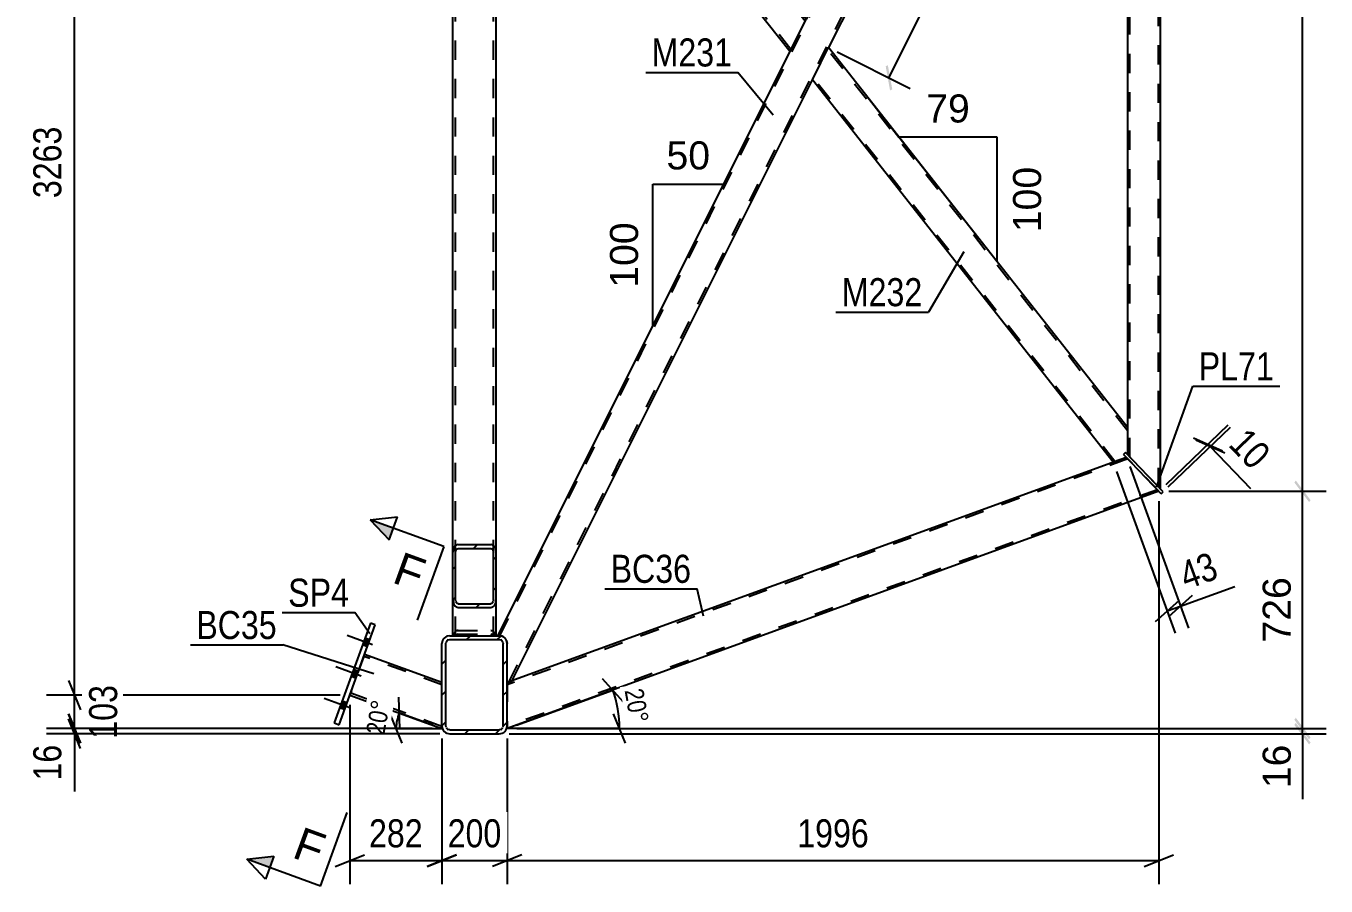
# Model space of a CAD drawing. Header units: millimetres. Extents: x -141 to 1048, y -561 to 280.
# Drawn here: x 788.2 to 920.9, y -42.6 to 45.2 of the extents above; entities that cross this region are included whole.
import ezdxf

# ---------------------------------------------------------------- set-up
doc = ezdxf.new("R2010")
doc.units = ezdxf.units.MM
doc.linetypes.add('DXK_LINE_DOT2', pattern=[3.9198, 1.9599, -1.9599])
doc.styles.add('Arial', font='ARIAL.TTF', dxfattribs={"height": 0.2})
doc.styles.add('Arial Narrow', font='ARIALN.TTF', dxfattribs={"height": 0.2})

# ---------------------------------------------------------------- blocks, each defined once
blk = doc.blocks.new('Part-389626618-2487 - 2294')
at = {"color": 2, "linetype": 'Continuous'}
for p, q in [((868.58, 39.93), (870.11, 42.98)), ((900.65, 4.16), (870.11, 42.98)), ((868.46, 39.69), (868.58, 39.93)), ((899.16, 0.67), (868.46, 39.69)), ((900.65, 1.4), (900.65, 4.16))]:
    blk.add_line(p, q, dxfattribs=at)
at = {"color": 7, "linetype": 'DXK_LINE_DOT2'}
for p, q in [((900.65, 3.84), (870.01, 42.79)), ((899.35, 0.74), (868.56, 39.88)), ((900.41, 1.64), (900.22, 1.46)), ((900.51, 1.16), (900.22, 1.46)), ((900.65, 1.4), (900.41, 1.64)), ((900.51, 1.16), (899.16, 0.67))]:
    blk.add_line(p, q, dxfattribs=at)
blk = doc.blocks.new('Part-389626618-2486 - 2294')
at = {"color": 2, "linetype": 'Continuous'}
for p, q in [((903.58, 112.9), (900.65, 108.71)), ((903.98, 113.47), (903.58, 112.9)), ((903.98, -2.07), (903.98, 113.47)), ((900.65, 4.16), (900.65, 104.03))]:
    blk.add_line(p, q, dxfattribs=at)
at = {"color": 7, "linetype": 'DXK_LINE_DOT2'}
for p, q in [((903.78, -1.86), (903.78, 113.18)), ((903.98, 113.47), (903.86, 113.3)), ((900.85, 1.19), (900.85, 108.99)), ((900.65, 108.71), (900.65, 104.03)), ((900.65, 1.4), (900.65, 4.16)), ((903.98, -2.07), (900.65, 1.4))]:
    blk.add_line(p, q, dxfattribs=at)
blk = doc.blocks.new('Part-389626618-2422 - 2294')
at = {"color": 7, "linetype": 'DXK_LINE_DOT2'}
for p, q in [((836.57, -17.06), (899.22, 108.19)), ((837.49, -21.78), (900.65, 104.48)), ((866.18, 42.58), (867.83, 45.88)), ((868.46, 39.69), (870.11, 42.98)), ((836.51, -17.05), (836.35, -17.05)), ((836.49, -17.05), (836.51, -17.05)), ((836.78, -17.1), (836.51, -17.05)), ((836.78, -17.1), (836.82, -17.11)), ((836.82, -17.11), (836.78, -17.1)), ((836.82, -17.11), (836.78, -17.1)), ((836.78, -17.1), (836.82, -17.11)), ((837.25, -17.54), (837.31, -17.85)), ((837.31, -17.85), (837.25, -17.54)), ((837.31, -17.85), (837.25, -17.54)), ((837.25, -17.54), (837.31, -17.85)), ((837.31, -21.84), (837.31, -17.85)), ((837.31, -21.84), (837.77, -21.68))]:
    blk.add_line(p, q, dxfattribs=at)
at = {"color": 2, "linetype": 'Continuous'}
for p, q in [((898.95, 108.09), (867.83, 45.88)), ((900.65, 108.71), (898.95, 108.09)), ((900.65, 108.71), (900.65, 104.03)), ((900.65, 104.03), (870.11, 42.98)), ((836.35, -17.05), (866.18, 42.58)), ((837.77, -21.68), (868.46, 39.69))]:
    blk.add_line(p, q, dxfattribs=at)
at = {"color": 7, "linetype": 'DXK_LINE_DOT2'}
blk.add_arc((836.51, -17.85), 0.8, 22.5, 67.5, dxfattribs=at)
blk.add_arc((836.51, -17.85), 0.8, 22.5, 67.5, dxfattribs=at)
blk.add_arc((836.51, -17.85), 0.8, 22.5, 67.5, dxfattribs=at)
blk.add_arc((836.51, -17.85), 0.8, 22.5, 67.5, dxfattribs=at)
blk = doc.blocks.new('Bolt-389626618-2350 - 2294')
at = {"linetype": 'Continuous'}
for points in [[(823.04, -18.17), (823.3, -17.48), (822.79, -17.3), (822.54, -17.99)], [(823.04, -18.17), (823.3, -17.48), (822.79, -17.3), (822.54, -17.99)], [(823.04, -18.17), (823.3, -17.48), (822.79, -17.3), (822.54, -17.99)], [(821.88, -21.38), (822.13, -20.69), (821.63, -20.51), (821.38, -21.2)], [(821.88, -21.38), (822.13, -20.69), (821.63, -20.51), (821.38, -21.2)], [(820.71, -24.59), (820.96, -23.9), (820.46, -23.72), (820.21, -24.41)], [(820.71, -24.59), (820.96, -23.9), (820.46, -23.72), (820.21, -24.41)], [(820.71, -24.59), (820.96, -23.9), (820.46, -23.72), (820.21, -24.41)]]:
    blk.add_hatch(color=1, dxfattribs=at).paths.add_polyline_path(points)
at = {"color": 1, "linetype": 'Continuous'}
for p, q in [((823.58, -17.98), (820.98, -17.03)), ((823.58, -17.98), (820.98, -17.03)), ((823.58, -17.98), (820.98, -17.03)), ((823.04, -18.17), (822.54, -17.99)), ((823.04, -18.17), (822.54, -17.99)), ((823.04, -18.17), (822.54, -17.99)), ((823.3, -17.48), (822.79, -17.3)), ((823.3, -17.48), (822.79, -17.3)), ((823.3, -17.48), (822.79, -17.3)), ((822.41, -21.19), (819.81, -20.24)), ((822.41, -21.19), (819.81, -20.24)), ((821.88, -21.38), (821.38, -21.2)), ((821.88, -21.38), (821.38, -21.2)), ((822.13, -20.69), (821.63, -20.51)), ((822.13, -20.69), (821.63, -20.51)), ((821.24, -24.4), (818.64, -23.45)), ((821.24, -24.4), (818.64, -23.45)), ((821.24, -24.4), (818.64, -23.45)), ((820.96, -23.9), (820.46, -23.72)), ((820.96, -23.9), (820.46, -23.72)), ((820.96, -23.9), (820.46, -23.72)), ((820.71, -24.59), (820.21, -24.41)), ((820.71, -24.59), (820.21, -24.41)), ((820.71, -24.59), (820.21, -24.41))]:
    blk.add_line(p, q, dxfattribs=at)
blk = doc.blocks.new('Part-389626618-2384 - 2294')
at = {"linetype": 'Continuous'}
h = blk.add_hatch(dxfattribs=at)
h.set_pattern_fill('', scale=0.7, style=0, pattern_type=0)
h.set_pattern_definition([(45, (830.6463, -26.2488), (-1.57154, 1.57154), [])])
h.paths.add_polyline_path([(830.65, -17.85), (830.65, -26.25), (830.71, -26.55), (830.88, -26.81), (831.14, -26.99), (831.45, -27.05), (836.51, -27.05), (836.82, -26.99), (837.08, -26.81), (837.25, -26.55), (837.31, -26.25), (837.31, -17.85), (837.25, -17.54), (837.08, -17.28), (836.82, -17.11), (836.51, -17.05), (831.45, -17.05), (831.14, -17.11), (830.88, -17.28), (830.71, -17.54)])
h.paths.add_polyline_path([(831.16, -17.57), (831.29, -17.48), (831.45, -17.45), (836.51, -17.45), (836.67, -17.48), (836.8, -17.57), (836.88, -17.7), (836.91, -17.85), (836.91, -26.25), (836.88, -26.4), (836.8, -26.53), (836.67, -26.62), (836.51, -26.65), (831.45, -26.65), (831.29, -26.62), (831.16, -26.53), (831.08, -26.4), (831.05, -26.25), (831.05, -17.85), (831.08, -17.7)])
at = {"color": 2, "linetype": 'Continuous'}
for p, q in [((831.45, -17.05), (831.14, -17.11)), ((831.45, -17.05), (836.51, -17.05)), ((836.82, -17.11), (836.51, -17.05)), ((830.71, -17.54), (830.65, -17.85)), ((830.65, -26.25), (830.65, -17.85)), ((831.05, -17.85), (831.08, -17.7)), ((831.05, -26.25), (831.05, -17.85)), ((831.29, -17.48), (831.45, -17.45)), ((831.45, -17.45), (836.51, -17.45)), ((836.51, -17.45), (836.67, -17.48)), ((836.88, -17.7), (836.91, -17.85)), ((836.91, -26.25), (836.91, -17.85)), ((837.31, -17.85), (837.25, -17.54)), ((837.31, -26.25), (837.31, -17.85)), ((830.65, -26.25), (830.71, -26.55)), ((831.08, -26.4), (831.05, -26.25)), ((836.91, -26.25), (836.88, -26.4)), ((837.25, -26.55), (837.31, -26.25)), ((831.14, -26.99), (831.45, -27.05)), ((831.45, -26.65), (831.29, -26.62)), ((831.45, -26.65), (836.51, -26.65)), ((831.45, -27.05), (836.51, -27.05)), ((836.67, -26.62), (836.51, -26.65)), ((836.51, -27.05), (836.82, -26.99))]:
    blk.add_line(p, q, dxfattribs=at)
for centre, radius, start, end in [((831.45, -17.85), 0.8, 112.5, 157.5), ((836.51, -17.85), 0.8, 22.5, 67.5), ((831.45, -17.85), 0.4, 112.5, 157.5), ((836.51, -17.85), 0.4, 22.5, 67.5), ((831.45, -26.25), 0.4, 202.5, 247.5), ((836.51, -26.25), 0.4, 292.5, 337.5), ((831.45, -26.25), 0.8, 202.5, 247.5), ((836.51, -26.25), 0.8, 292.5, 337.5)]:
    blk.add_arc(centre, radius, start, end, dxfattribs=at)
blk = doc.blocks.new('Part-389626618-2427 - 2294')
at = {"color": 2, "linetype": 'Continuous'}
for p, q in [((900.41, 1.64), (900.22, 1.46)), ((904.07, -2.55), (900.22, 1.46)), ((904.27, -2.37), (900.41, 1.64)), ((904.07, -2.55), (904.27, -2.37))]:
    blk.add_line(p, q, dxfattribs=at)
blk = doc.blocks.new('Part-389626618-2442 - 2294')
at = {"color": 2, "linetype": 'Continuous'}
for p, q in [((823.35, -15.77), (819.65, -25.95)), ((823.85, -15.95), (823.35, -15.77)), ((820.15, -26.13), (823.85, -15.95)), ((819.65, -25.95), (820.15, -26.13))]:
    blk.add_line(p, q, dxfattribs=at)
blk = doc.blocks.new('Part-389626618-2445 - 2294')
at = {"color": 2, "linetype": 'Continuous'}
for p, q in [((900.51, 1.16), (837.31, -21.84)), ((903.84, -2.31), (837.31, -26.53)), ((837.31, -26.49), (837.31, -26.25)), ((837.31, -26.53), (837.31, -26.49))]:
    blk.add_line(p, q, dxfattribs=at)
at = {"color": 7, "linetype": 'DXK_LINE_DOT2'}
for p, q in [((900.66, 1), (837.31, -22.06)), ((903.84, -2.31), (900.51, 1.16)), ((903.69, -2.15), (837.31, -26.31)), ((837.31, -21.88), (837.31, -21.84)), ((837.31, -21.84), (837.31, -26.25))]:
    blk.add_line(p, q, dxfattribs=at)
blk = doc.blocks.new('Part-389626618-2461 - 2294')
at = {"color": 7, "linetype": 'DXK_LINE_DOT2'}
for p, q in [((831.78, -17.05), (831.78, -6.2)), ((832.05, -17.05), (832.05, -6.2)), ((835.91, -17.05), (835.91, -6.2)), ((836.18, -17.05), (836.18, -6.2)), ((831.78, -17.05), (836.18, -17.05)), ((831.82, -16.98), (831.81, -17.05)), ((832.1, -17.05), (832.12, -17)), ((832.21, -16.53), (832.11, -16.56)), ((832.12, -17), (832.21, -16.92)), ((832.31, -16.5), (832.21, -16.53)), ((832.21, -16.92), (832.31, -16.89)), ((832.31, -16.5), (835.65, -16.5)), ((832.31, -16.89), (835.65, -16.89)), ((835.85, -16.56), (835.65, -16.5)), ((835.65, -16.89), (835.75, -16.92)), ((835.75, -16.92), (835.83, -17)), ((835.83, -17), (835.86, -17.05)), ((836.15, -17.05), (836.14, -16.98))]:
    blk.add_line(p, q, dxfattribs=at)
for centre, start, end in [((832.51, -17.14), 124.4664, 166.7051), ((835.45, -17.14), 13.2949, 55.5336)]:
    blk.add_arc(centre, 0.709, start, end, dxfattribs=at)
blk = doc.blocks.new('Part-389626618-2467 - 2294')
at = {"color": 7, "linetype": 'DXK_LINE_DOT2'}
for p, q in [((822.75, -18.97), (821.25, -23.11)), ((830.65, -22.06), (822.69, -19.16)), ((830.65, -21.88), (830.65, -21.84)), ((830.65, -26.26), (830.65, -21.84)), ((830.65, -26.31), (821.32, -22.92))]:
    blk.add_line(p, q, dxfattribs=at)
at = {"color": 2, "linetype": 'Continuous'}
for p, q in [((830.65, -21.84), (822.75, -18.97)), ((821.25, -23.11), (830.65, -26.53)), ((830.65, -26.26), (830.65, -26.25)), ((830.65, -26.53), (830.65, -26.26))]:
    blk.add_line(p, q, dxfattribs=at)
blk = doc.blocks.new('Part-389626618-2471 - 2294')
at = {"color": 7, "linetype": 'DXK_LINE_DOT2'}
for p, q in [((831.78, 79.28), (836.18, 79.28)), ((831.78, 79.28), (831.82, 79.28)), ((831.78, 70.76), (831.78, 79.28)), ((832.05, -17.05), (832.05, 79.28)), ((835.91, -17.05), (835.91, 79.28)), ((836.18, 70.76), (836.18, 79.28)), ((831.78, -17.05), (831.78, -8.53)), ((836.18, -17.05), (836.18, -8.53)), ((831.78, -17.05), (836.18, -17.05))]:
    blk.add_line(p, q, dxfattribs=at)
at = {"color": 2, "linetype": 'Continuous'}
for p, q in [((831.78, -8.53), (831.78, 70.76)), ((836.18, -8.53), (836.18, 70.76))]:
    blk.add_line(p, q, dxfattribs=at)
blk = doc.blocks.new('Part-389626618-2480 - 2294')
at = {"linetype": 'Continuous'}
h = blk.add_hatch(dxfattribs=at)
h.set_pattern_fill('', scale=0.7, style=0, pattern_type=0)
h.set_pattern_definition([(45, (831.7796, -13.3911), (-1.57154, 1.57154), [])])
h.paths.add_polyline_path([(831.78, -8.53), (831.78, -13.39), (831.82, -13.69), (831.94, -13.94), (832.11, -14.11), (832.31, -14.17), (835.65, -14.17), (835.85, -14.11), (836.02, -13.94), (836.14, -13.69), (836.18, -13.39), (836.18, -8.53), (836.14, -8.23), (836.02, -7.98), (835.85, -7.81), (835.65, -7.75), (832.31, -7.75), (832.11, -7.81), (831.94, -7.98), (831.82, -8.23)])
h.paths.add_polyline_path([(832.12, -8.25), (832.21, -8.17), (832.31, -8.14), (835.65, -8.14), (835.75, -8.17), (835.83, -8.25), (835.89, -8.38), (835.91, -8.53), (835.91, -13.39), (835.89, -13.54), (835.83, -13.67), (835.75, -13.75), (835.65, -13.78), (832.31, -13.78), (832.21, -13.75), (832.12, -13.67), (832.07, -13.54), (832.05, -13.39), (832.05, -8.53), (832.07, -8.38)])
at = {"color": 2, "linetype": 'Continuous'}
for p, q in [((832.31, -7.75), (832.11, -7.81)), ((832.31, -7.75), (835.65, -7.75)), ((835.85, -7.81), (835.65, -7.75)), ((831.82, -8.23), (831.78, -8.53)), ((831.78, -13.39), (831.78, -8.53)), ((832.05, -8.53), (832.07, -8.38)), ((832.05, -13.39), (832.05, -8.53)), ((832.21, -8.17), (832.31, -8.14)), ((832.31, -8.14), (835.65, -8.14)), ((835.65, -8.14), (835.75, -8.17)), ((835.89, -8.38), (835.91, -8.53)), ((835.91, -13.39), (835.91, -8.53)), ((836.18, -8.53), (836.14, -8.23)), ((836.18, -13.39), (836.18, -8.53)), ((831.78, -17.05), (831.78, -13.39)), ((831.78, -13.39), (831.82, -13.69)), ((832.07, -13.54), (832.05, -13.39)), ((832.11, -14.11), (832.31, -14.17)), ((832.31, -13.78), (832.21, -13.75)), ((832.31, -13.78), (835.65, -13.78)), ((832.31, -14.17), (835.65, -14.17)), ((835.75, -13.75), (835.65, -13.78)), ((835.65, -14.17), (835.85, -14.11)), ((835.91, -13.39), (835.89, -13.54)), ((836.14, -13.69), (836.18, -13.39)), ((836.18, -17.05), (836.18, -13.39))]:
    blk.add_line(p, q, dxfattribs=at)
at = {"color": 7, "linetype": 'DXK_LINE_DOT2'}
for p, q in [((831.78, -13.39), (831.78, -8.53)), ((832.05, -17.05), (832.05, -8.53)), ((835.91, -17.05), (835.91, -8.53)), ((836.18, -13.39), (836.18, -8.53)), ((831.78, -17.05), (836.18, -17.05)), ((831.81, -17.05), (831.82, -16.98)), ((832.1, -17.05), (832.11, -17.04)), ((832.11, -16.56), (832.31, -16.5)), ((832.11, -17.04), (832.12, -17)), ((832.21, -16.92), (832.12, -17)), ((832.31, -16.89), (832.21, -16.92)), ((832.31, -16.5), (835.65, -16.5)), ((832.31, -16.89), (835.65, -16.89)), ((835.65, -16.5), (835.85, -16.56)), ((835.75, -16.92), (835.65, -16.89)), ((835.83, -17), (835.75, -16.92)), ((835.86, -17.05), (835.83, -17)), ((836.14, -16.98), (836.15, -17.05))]:
    blk.add_line(p, q, dxfattribs=at)
at = {"color": 2, "linetype": 'Continuous'}
for centre, radius, start, end in [((832.51, -8.39), 0.709, 124.4664, 166.7051), ((835.45, -8.39), 0.709, 13.2949, 55.5336), ((832.41, -8.46), 0.354, 124.4664, 166.7051), ((835.55, -8.46), 0.354, 13.2949, 55.5336), ((832.51, -13.53), 0.709, 193.2949, 235.5336), ((832.41, -13.46), 0.354, 193.2949, 235.5336), ((835.55, -13.46), 0.354, 304.4664, 346.7051), ((835.45, -13.53), 0.709, 304.4664, 346.7051)]:
    blk.add_arc(centre, radius, start, end, dxfattribs=at)
at = {"color": 7, "linetype": 'DXK_LINE_DOT2'}
for centre, start, end in [((832.51, -17.14), 124.4664, 166.7051), ((835.45, -17.14), 13.2949, 55.5336)]:
    blk.add_arc(centre, 0.709, start, end, dxfattribs=at)
blk = doc.blocks.new('Part-389626618-2492 - 2294')
at = {"color": 2, "linetype": 'Continuous'}
for p, q in [((867.83, 45.88), (837.31, 84.68)), ((837.31, 79.68), (837.31, 80.08)), ((837.31, 79.68), (837.31, 79.28)), ((837.31, 79.28), (866.18, 42.58)), ((866.18, 42.58), (867.83, 45.88))]:
    blk.add_line(p, q, dxfattribs=at)
at = {"color": 7, "linetype": 'DXK_LINE_DOT2'}
for p, q in [((837.31, 80.08), (837.31, 84.68)), ((867.73, 45.68), (837.31, 84.35)), ((866.28, 42.78), (837.31, 79.61))]:
    blk.add_line(p, q, dxfattribs=at)
blk = doc.blocks.new('StraightDimension-389626618-25348 - 2294')
at = {"linetype": 'Continuous'}
for points in [[(917.66, 114.37), (917.81, 114.57), (919.31, 112.57), (919.16, 112.37)], [(919.31, -3.21), (919.16, -3.41), (917.66, -1.41), (917.81, -1.21)]]:
    blk.add_hatch(color=7, dxfattribs=at).paths.add_polyline_path(points)
at = {"color": 7, "linetype": 'Continuous'}
for p, q in [((904.98, 113.47), (920.89, 113.47)), ((918.49, -2.31), (918.49, 113.47)), ((904.84, -2.31), (920.89, -2.31))]:
    blk.add_line(p, q, dxfattribs=at)
at = {"color": 0}
blk.add_wipeout([(917.89, 60.63), (913.69, 60.63), (913.69, 50.53), (917.89, 50.53)], dxfattribs=at)
at = {"color": 3, "style": 'Arial'}
blk.add_text('3473', height=2.865, rotation=90.0002, dxfattribs=at).set_placement((917.29, 51.13))
blk = doc.blocks.new('AngleDimension-389626618-2541 - 2294')
at = {"color": 7, "linetype": 'Continuous'}
for p, q in [((826.21, -23.32), (826.31, -26.54)), ((826.58, -28.03), (825.38, -25.03)), ((829.71, -26.18), (826.26, -24.93)), ((826.26, -24.93), (830.65, -26.53)), ((825.98, -26.53), (830.65, -26.53))]:
    blk.add_line(p, q, dxfattribs=at)
blk.add_arc((830.65, -26.53), 4.66, 160, 180, dxfattribs=at)
at = {"color": 0}
blk.add_wipeout([(825.84, -23.49), (823.08, -23.01), (822.33, -27.25), (825.09, -27.73)], dxfattribs=at)
at = {"color": 3, "style": 'Arial Narrow'}
blk.add_text('20°', height=1.909, rotation=80.0021, dxfattribs=at).set_placement((824.76, -27.27))
blk = doc.blocks.new('StraightDimension-389626618-49506 - 2294')
at = {"color": 7, "linetype": 'Continuous'}
for p, q in [((793.75, 84.16), (792.55, 87.16)), ((829.65, 85.66), (790.3, 85.66)), ((793.15, -23.11), (793.15, 85.66)), ((792.55, -21.61), (793.75, -24.61)), ((820.25, -23.11), (790.3, -23.11))]:
    blk.add_line(p, q, dxfattribs=at)
at = {"color": 0}
blk.add_wipeout([(792.4, 35.53), (788.2, 35.53), (788.2, 27.02), (792.4, 27.02)], dxfattribs=at)
at = {"color": 3, "style": 'Arial Narrow'}
blk.add_text('3263', height=2.863, rotation=90.0002, dxfattribs=at).set_placement((791.8, 27.62))
blk = doc.blocks.new('AngleDimension-389626618-2526 - 2294')
at = {"color": 7, "linetype": 'Continuous'}
for p, q in [((847.01, -21.4), (849.16, -23.81)), ((848.09, -22.6), (837.31, -26.53)), ((838.25, -26.18), (848.09, -22.6)), ((849.38, -28.03), (848.18, -25.03)), ((848.78, -26.53), (837.31, -26.53))]:
    blk.add_line(p, q, dxfattribs=at)
blk.add_arc((837.31, -26.53), 11.47, 360, 19.9999, dxfattribs=at)
at = {"color": 0}
blk.add_wipeout([(849.57, -26.55), (852.33, -26.06), (851.58, -21.82), (848.82, -22.31)], dxfattribs=at)
at = {"color": 3, "style": 'Arial Narrow'}
blk.add_text('20°', height=1.909, rotation=-80.0021, dxfattribs=at).set_placement((849.29, -22.63))
blk = doc.blocks.new('StraightDimension-389626618-25349 - 2294')
at = {"linetype": 'Continuous'}
for points in [[(917.66, -1.41), (917.81, -1.21), (919.31, -3.21), (919.16, -3.41)], [(919.31, -27.43), (919.16, -27.63), (917.66, -25.63), (917.81, -25.43)]]:
    blk.add_hatch(color=7, dxfattribs=at).paths.add_polyline_path(points)
at = {"color": 7, "linetype": 'Continuous'}
for p, q in [((904.84, -2.31), (920.89, -2.31)), ((918.49, -26.53), (918.49, -2.31)), ((838.31, -26.53), (920.89, -26.53))]:
    blk.add_line(p, q, dxfattribs=at)
at = {"color": 0}
blk.add_wipeout([(917.89, -10.48), (913.69, -10.48), (913.69, -18.35), (917.89, -18.35)], dxfattribs=at)
at = {"color": 3, "style": 'Arial'}
blk.add_text('726', height=2.865, rotation=90.0002, dxfattribs=at).set_placement((917.29, -17.75))
blk = doc.blocks.new('StraightDimension-389626618-25350 - 2294')
at = {"linetype": 'Continuous'}
for points in [[(919.31, -27.43), (919.16, -27.63), (917.66, -25.63), (917.81, -25.43)], [(917.66, -26.15), (917.81, -25.95), (919.31, -27.95), (919.16, -28.15)]]:
    blk.add_hatch(color=7, dxfattribs=at).paths.add_polyline_path(points)
at = {"color": 7, "linetype": 'Continuous'}
for p, q in [((838.31, -26.53), (920.89, -26.53)), ((918.49, -27.05), (918.49, -26.53)), ((837.51, -27.05), (920.89, -27.05))]:
    blk.add_line(p, q, dxfattribs=at)
at = {"color": 0}
blk.add_wipeout([(917.89, -27.57), (913.69, -27.57), (913.69, -33.22), (917.89, -33.22)], dxfattribs=at)
at = {"color": 7, "linetype": 'Continuous'}
blk.add_line((918.49, -27.05), (918.49, -33.75), dxfattribs=at)
blk.add_line((918.49, -27.05), (918.49, -33.75), dxfattribs=at)
at = {"color": 3, "style": 'Arial'}
blk.add_text('16', height=2.865, rotation=90.0002, dxfattribs=at).set_placement((917.29, -32.62))
blk = doc.blocks.new('StraightDimension-389626618-25424 - 2294')
at = {"color": 7, "linetype": 'Continuous'}
for p, q in [((903.84, -3.31), (903.84, -42.4)), ((837.31, -27.53), (837.31, -42.4)), ((838.81, -39.4), (835.81, -40.6)), ((902.34, -40.6), (905.34, -39.4)), ((837.31, -40), (903.84, -40))]:
    blk.add_line(p, q, dxfattribs=at)
at = {"color": 0}
blk.add_wipeout([(874.83, -39.25), (874.83, -35.05), (866.32, -35.05), (866.32, -39.25)], dxfattribs=at)
at = {"color": 3, "style": 'Arial Narrow'}
blk.add_text('1996', height=2.863, dxfattribs=at).set_placement((866.92, -38.65))
blk = doc.blocks.new('StraightDimension-389626618-25425 - 2294')
at = {"color": 7, "linetype": 'Continuous'}
for p, q in [((830.65, -27.53), (830.65, -42.4)), ((837.31, -27.53), (837.31, -42.4)), ((829.15, -40.6), (832.15, -39.4)), ((838.81, -39.4), (835.81, -40.6)), ((830.65, -40), (837.31, -40))]:
    blk.add_line(p, q, dxfattribs=at)
at = {"color": 0}
blk.add_wipeout([(837.32, -39.25), (837.32, -35.05), (830.64, -35.05), (830.64, -39.25)], dxfattribs=at)
at = {"color": 3, "style": 'Arial Narrow'}
blk.add_text('200', height=2.863, dxfattribs=at).set_placement((831.24, -38.65))
blk = doc.blocks.new('StraightDimension-389626618-25426 - 2294')
at = {"color": 7, "linetype": 'Continuous'}
for p, q in [((821.25, -24.11), (821.25, -42.4)), ((830.65, -27.53), (830.65, -42.4)), ((819.75, -40.6), (822.75, -39.4)), ((832.15, -39.4), (829.15, -40.6)), ((821.25, -40), (830.65, -40))]:
    blk.add_line(p, q, dxfattribs=at)
at = {"color": 0}
blk.add_wipeout([(829.29, -39.25), (829.29, -35.05), (822.61, -35.05), (822.61, -39.25)], dxfattribs=at)
at = {"color": 3, "style": 'Arial Narrow'}
blk.add_text('282', height=2.863, dxfattribs=at).set_placement((823.21, -38.65))
blk = doc.blocks.new('AngleDimension-389626618-25488 - 2294')
at = {"color": 7, "linetype": 'Continuous'}
for p, q in [((852.17, 29.05), (859.41, 29.05)), ((852.17, 14.57), (859.41, 29.05)), ((852.17, 14.57), (852.17, 29.05)), ((859.41, 29.05), (859.41, 29.05))]:
    blk.add_line(p, q, dxfattribs=at)
at = {"color": 0}
for points in [[(858.61, 29.95), (858.61, 34.15), (852.97, 34.15), (852.97, 29.95)], [(851.27, 25.74), (847.07, 25.74), (847.07, 17.87), (851.27, 17.87)]]:
    blk.add_wipeout(points, dxfattribs=at)
at = {"color": 3, "style": 'Arial'}
blk.add_text('50', height=2.865, dxfattribs=at).set_placement((853.57, 30.55))
blk.add_text('100', height=2.865, rotation=90.0002, dxfattribs=at).set_placement((850.67, 18.47))
blk = doc.blocks.new('AngleDimension-389626618-25490 - 2294')
at = {"color": 7, "linetype": 'Continuous'}
for p, q in [((874.04, 37.99), (877.3, 33.84)), ((887.31, 33.84), (877.3, 33.84)), ((887.31, 21.11), (877.3, 33.84)), ((887.31, 21.11), (887.31, 33.84))]:
    blk.add_line(p, q, dxfattribs=at)
at = {"color": 0}
for points in [[(885.13, 34.74), (885.13, 38.94), (879.48, 38.94), (879.48, 34.74)], [(892.41, 31.41), (888.21, 31.41), (888.21, 23.54), (892.41, 23.54)]]:
    blk.add_wipeout(points, dxfattribs=at)
at = {"color": 3, "style": 'Arial'}
blk.add_text('79', height=2.865, dxfattribs=at).set_placement((880.08, 35.34))
blk.add_text('100', height=2.865, rotation=90.0002, dxfattribs=at).set_placement((891.81, 24.14))
blk = doc.blocks.new('StraightDimension-389626618-25542 - 2294')
at = {"linetype": 'Continuous'}
for points in [[(906.48, 102.12), (906.71, 102.23), (907.15, 99.77), (906.93, 99.66)], [(876.62, 38.72), (876.39, 38.61), (875.95, 41.07), (876.17, 41.18)]]:
    blk.add_hatch(color=7, dxfattribs=at).paths.add_polyline_path(points)
at = {"color": 7, "linetype": 'Continuous'}
for p, q in [((901.54, 103.58), (908.97, 99.87)), ((876.28, 39.89), (906.82, 100.94)), ((871, 42.54), (878.43, 38.82))]:
    blk.add_line(p, q, dxfattribs=at)
at = {"color": 0}
blk.add_wipeout([(893.27, 75.2), (889.52, 77.08), (885, 68.05), (888.76, 66.17)], dxfattribs=at)
at = {"color": 3, "style": 'Arial'}
blk.add_text('2048', height=2.865, rotation=63.4264, dxfattribs=at).set_placement((888.49, 66.98))
blk = doc.blocks.new('StraightDimension-389626618-38391 - 2294')
at = {"color": 7, "linetype": 'Continuous'}
for p, q in [((904.56, -1.62), (910.9, 4.47)), ((904.79, -1.86), (911.13, 4.23)), ((907.37, 3.16), (910.31, 1.83)), ((910.55, 1.59), (907.6, 2.92)), ((908.84, 2.49), (909.07, 2.25))]:
    blk.add_line(p, q, dxfattribs=at)
at = {"color": 0}
blk.add_wipeout([(913.34, -1.11), (916.37, 1.8), (913.01, 5.3), (909.98, 2.39)], dxfattribs=at)
at = {"color": 7, "linetype": 'Continuous'}
blk.add_line((909.07, 2.25), (913.17, -2.01), dxfattribs=at)
blk.add_line((909.07, 2.25), (913.17, -2.01), dxfattribs=at)
at = {"color": 3, "style": 'Arial Narrow'}
blk.add_text('10', height=2.863, rotation=-46.146, dxfattribs=at).set_placement((910.83, 2.38))
blk = doc.blocks.new('StraightDimension-389626618-38399 - 2294')
at = {"color": 7, "linetype": 'Continuous'}
for p, q in [((900.85, 0.22), (906.86, -16.29)), ((899.5, -0.27), (905.51, -16.78)), ((907.24, -12.95), (904.83, -15.11)), ((903.48, -15.6), (905.89, -13.45)), ((904.68, -14.52), (906.04, -14.03))]:
    blk.add_line(p, q, dxfattribs=at)
at = {"color": 0}
blk.add_wipeout([(910.84, -11.49), (909.4, -7.54), (904.84, -9.2), (906.27, -13.15)], dxfattribs=at)
at = {"color": 7, "linetype": 'Continuous'}
blk.add_line((906.04, -14.03), (911.59, -12.01), dxfattribs=at)
blk.add_line((906.04, -14.03), (911.59, -12.01), dxfattribs=at)
at = {"color": 3, "style": 'Arial Narrow'}
blk.add_text('43', height=2.863, rotation=20.002, dxfattribs=at).set_placement((906.63, -12.38))
blk = doc.blocks.new('StraightDimension-389626618-49507 - 2294')
at = {"color": 7, "linetype": 'Continuous'}
for p, q in [((792.55, -21.61), (793.75, -24.61)), ((820.25, -23.11), (790.75, -23.11)), ((793.15, -26.53), (793.15, -23.11)), ((793.75, -28.03), (792.55, -25.03)), ((829.65, -26.53), (790.75, -26.53))]:
    blk.add_line(p, q, dxfattribs=at)
at = {"color": 0}
blk.add_wipeout([(798.1, -21.47), (793.9, -21.47), (793.9, -28.16), (798.1, -28.16)], dxfattribs=at)
at = {"color": 3, "style": 'Arial Narrow'}
blk.add_text('103', height=2.863, rotation=90.0002, dxfattribs=at).set_placement((797.5, -27.56))
blk = doc.blocks.new('StraightDimension-389626618-49508 - 2294')
at = {"color": 7, "linetype": 'Continuous'}
for p, q in [((792.55, -25.03), (793.75, -28.03)), ((829.65, -26.53), (790.3, -26.53)), ((793.75, -28.55), (792.55, -25.55)), ((793.15, -27.05), (793.15, -26.53)), ((830.45, -27.05), (790.3, -27.05)), ((793.15, -27.05), (793.15, -32.96)), ((793.15, -27.05), (793.15, -32.96))]:
    blk.add_line(p, q, dxfattribs=at)
at = {"color": 0}
blk.add_wipeout([(792.4, -27.57), (788.2, -27.57), (788.2, -32.43), (792.4, -32.43)], dxfattribs=at)
at = {"color": 3, "style": 'Arial Narrow'}
blk.add_text('16', height=2.863, rotation=90.0002, dxfattribs=at).set_placement((791.8, -31.83))
blk = doc.blocks.new('Mark-389626618-2423 - 2294')
at = {"color": 0}
blk.add_wipeout([(915.58, 9.02), (915.58, 12.02), (907.9, 12.02), (907.9, 9.02)], dxfattribs=at)
blk.add_wipeout([(915.58, 9.02), (915.58, 12.02), (907.9, 12.02), (907.9, 9.02)], dxfattribs=at)
at = {"color": 30, "linetype": 'Continuous'}
for p, q in [((903.6, -1.9), (907.3, 8.42)), ((907.3, 8.42), (916.18, 8.42))]:
    blk.add_line(p, q, dxfattribs=at)
at = {"color": 3, "style": 'Arial Narrow'}
blk.add_text('PL71', height=2.863, dxfattribs=at).set_placement((907.9, 9.02))
blk = doc.blocks.new('SectionMark-389626618-2676 - 2294')
at = {"linetype": 'Continuous'}
for points in [[(825.69, -6.07), (825.26, -7.25), (823.34, -5.22)], [(813.5, -39.54), (813.08, -40.72), (810.73, -39.86)]]:
    blk.add_hatch(color=6, dxfattribs=at).paths.add_polyline_path(points)
at = {"color": 6, "linetype": 'Continuous'}
for p, q in [((823.34, -5.22), (826.11, -4.9)), ((823.34, -5.22), (825.26, -7.25)), ((825.26, -7.25), (826.11, -4.9)), ((810.73, -39.86), (813.5, -39.54)), ((813.5, -39.54), (812.65, -41.89)), ((812.65, -41.89), (810.73, -39.86))]:
    blk.add_line(p, q, dxfattribs=at)
at = {"color": 0, "linetype": 'Continuous'}
for points in [[(828.12, -12.55), (829.32, -9.26), (826.64, -8.28), (825.44, -11.57)], [(817.9, -40.61), (819.1, -37.32), (816.42, -36.35), (815.23, -39.64)]]:
    blk.add_wipeout(points, dxfattribs=at)
at = {"color": 6, "linetype": 'Continuous'}
for p, q in [((830.86, -7.95), (823.34, -5.22)), ((830.86, -7.95), (828.12, -15.47)), ((818.25, -42.6), (820.98, -35.08)), ((818.25, -42.6), (810.73, -39.86))]:
    blk.add_line(p, q, dxfattribs=at)
at = {"color": 3, "linetype": 'Continuous', "style": 'Arial'}
for p in [(825.44, -11.57), (815.23, -39.64)]:
    blk.add_text('F', height=3.34, rotation=-20.002, dxfattribs=at).set_placement(p)
blk = doc.blocks.new('Mark-389626618-2438 - 2294')
at = {"color": 0}
blk.add_wipeout([(821.17, -14.09), (821.17, -11.09), (814.96, -11.09), (814.96, -14.09)], dxfattribs=at)
blk.add_wipeout([(821.17, -14.09), (821.17, -11.09), (814.96, -11.09), (814.96, -14.09)], dxfattribs=at)
at = {"color": 30, "linetype": 'Continuous'}
for p in [(814.36, -14.69), (823.28, -16.84)]:
    blk.add_line(p, (821.77, -14.69), dxfattribs=at)
at = {"color": 3, "style": 'Arial Narrow'}
blk.add_text('SP4', height=2.863, dxfattribs=at).set_placement((814.96, -14.09))
blk = doc.blocks.new('Mark-389626618-25313 - 2294')
at = {"color": 0}
blk.add_wipeout([(860.27, 41.06), (860.27, 44.06), (852.05, 44.06), (852.05, 41.06)], dxfattribs=at)
blk.add_wipeout([(860.27, 41.06), (860.27, 44.06), (852.05, 44.06), (852.05, 41.06)], dxfattribs=at)
at = {"color": 30, "linetype": 'Continuous'}
for p in [(851.45, 40.46), (864.46, 36.08)]:
    blk.add_line(p, (860.87, 40.46), dxfattribs=at)
at = {"color": 3, "style": 'Arial Narrow'}
blk.add_text('M231', height=2.863, dxfattribs=at).set_placement((852.05, 41.06))
blk = doc.blocks.new('Mark-389626618-25316 - 2294')
at = {"color": 0}
blk.add_wipeout([(879.7, 16.59), (879.7, 19.59), (871.47, 19.59), (871.47, 16.59)], dxfattribs=at)
blk.add_wipeout([(879.7, 16.59), (879.7, 19.59), (871.47, 19.59), (871.47, 16.59)], dxfattribs=at)
at = {"color": 30, "linetype": 'Continuous'}
for p in [(883.93, 22.14), (870.87, 15.99)]:
    blk.add_line(p, (880.3, 15.99), dxfattribs=at)
at = {"color": 3, "style": 'Arial Narrow'}
blk.add_text('M232', height=2.863, dxfattribs=at).set_placement((871.47, 16.59))
blk = doc.blocks.new('Mark-389626618-25494 - 2294')
at = {"color": 0}
blk.add_wipeout([(856.09, -11.65), (856.09, -8.65), (847.87, -8.65), (847.87, -11.65)], dxfattribs=at)
blk.add_wipeout([(856.09, -11.65), (856.09, -8.65), (847.87, -8.65), (847.87, -11.65)], dxfattribs=at)
at = {"color": 30, "linetype": 'Continuous'}
for p in [(847.27, -12.25), (857.36, -15.05)]:
    blk.add_line(p, (856.69, -12.25), dxfattribs=at)
at = {"color": 3, "style": 'Arial Narrow'}
blk.add_text('BC36', height=2.863, dxfattribs=at).set_placement((847.87, -11.65))
blk = doc.blocks.new('Mark-389626618-38508 - 2294')
at = {"color": 0}
blk.add_wipeout([(813.8, -17.39), (813.8, -14.39), (805.58, -14.39), (805.58, -17.39)], dxfattribs=at)
blk.add_wipeout([(813.8, -17.39), (813.8, -14.39), (805.58, -14.39), (805.58, -17.39)], dxfattribs=at)
at = {"color": 30, "linetype": 'Continuous'}
for p in [(804.98, -17.99), (823.71, -20.95)]:
    blk.add_line(p, (814.4, -17.99), dxfattribs=at)
at = {"color": 3, "style": 'Arial Narrow'}
blk.add_text('BC35', height=2.863, dxfattribs=at).set_placement((805.58, -17.39))

msp = doc.modelspace()

# ---------------------------------------------------------------- block references
for name in ['Part-389626618-2486 - 2294', 'Part-389626618-2422 - 2294', 'Part-389626618-2492 - 2294', 'Part-389626618-2471 - 2294', 'Part-389626618-2487 - 2294', 'Part-389626618-2427 - 2294', 'Part-389626618-2445 - 2294', 'Part-389626618-2461 - 2294', 'Part-389626618-2480 - 2294', 'Part-389626618-2442 - 2294', 'Bolt-389626618-2350 - 2294', 'Part-389626618-2384 - 2294', 'Part-389626618-2467 - 2294']:
    msp.add_blockref(name, (0, 0))

# ---------------------------------------------------------------- next in the draw order: block references
for name in ['StraightDimension-389626618-25348 - 2294', 'Mark-389626618-25313 - 2294', 'AngleDimension-389626618-25490 - 2294', 'AngleDimension-389626618-25488 - 2294', 'AngleDimension-389626618-2526 - 2294', 'AngleDimension-389626618-2541 - 2294']:
    msp.add_blockref(name, (0, 0))

# ---------------------------------------------------------------- next in the draw order: block references
for name in ['StraightDimension-389626618-25542 - 2294', 'StraightDimension-389626618-49506 - 2294', 'Mark-389626618-25316 - 2294', 'StraightDimension-389626618-25349 - 2294']:
    msp.add_blockref(name, (0, 0))

# ---------------------------------------------------------------- next in the draw order: block references
for name in ['StraightDimension-389626618-38391 - 2294', 'StraightDimension-389626618-25350 - 2294']:
    msp.add_blockref(name, (0, 0))

# ---------------------------------------------------------------- next in the draw order: block references
msp.add_blockref('StraightDimension-389626618-25424 - 2294', (0, 0))

# ---------------------------------------------------------------- next in the draw order: block references
for name in ['StraightDimension-389626618-38399 - 2294', 'Mark-389626618-25494 - 2294', 'StraightDimension-389626618-25425 - 2294']:
    msp.add_blockref(name, (0, 0))

# ---------------------------------------------------------------- next in the draw order: block references
for name in ['Mark-389626618-2423 - 2294', 'StraightDimension-389626618-25426 - 2294']:
    msp.add_blockref(name, (0, 0))

# ---------------------------------------------------------------- next in the draw order: block references
msp.add_blockref('StraightDimension-389626618-49507 - 2294', (0, 0))

# ---------------------------------------------------------------- next in the draw order: block references
msp.add_blockref('StraightDimension-389626618-49508 - 2294', (0, 0))

# ---------------------------------------------------------------- next in the draw order: block references
msp.add_blockref('SectionMark-389626618-2676 - 2294', (0, 0))

# ---------------------------------------------------------------- next in the draw order: block references
msp.add_blockref('Mark-389626618-2438 - 2294', (0, 0))

# ---------------------------------------------------------------- next in the draw order: block references
msp.add_blockref('Mark-389626618-38508 - 2294', (0, 0))

doc.saveas('drawing.dxf')
